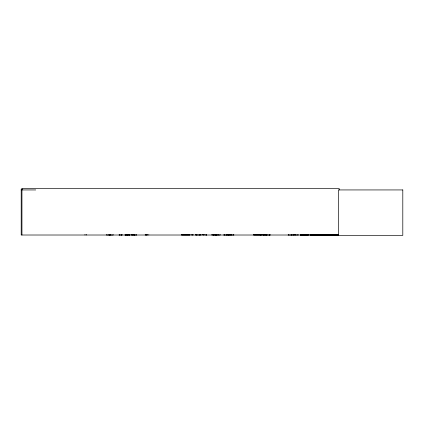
<?xml version="1.0" encoding="UTF-8"?>
<svg xmlns="http://www.w3.org/2000/svg" width="424" height="424" viewBox="0 0 424 424"><rect width="100%" height="100%" fill="white"/><g stroke="black" fill="none" stroke-linecap="round" stroke-linejoin="round"><path stroke-width="0.64" d="M213.463 234.997L213.463 234.636M224.524 234.997L224.524 234.636M329.565 234.997L329.57 234.636M336.38 234.997L336.386 234.636M260.548 234.954L260.575 234.636M195.543 235.013L195.708 234.668M195.703 234.954L195.756 234.636M288.103 235.013L298.263 234.976M223.761 235.013L233.942 234.976M200.95 235.013L200.95 234.636L200.875 234.965M124.926 235.013L129.892 234.965M192.019 234.997L192.353 234.668M338.002 235.002L338.363 234.811L327.323 234.991L338.474 234.991L338.352 234.652M327.826 235.002L327.434 234.811M328.722 235.002L328.992 235.013M336.82 235.002L336.9 234.652M336.9 234.811L337.276 235.013M308.333 235.002L300.16 234.991L308.593 234.991L308.439 234.652M300.722 234.901L300.807 235.002M306.372 235.002L306.473 234.652M309.838 234.991L318.27 234.991L309.891 235.002M310.151 234.991L318.244 235.013M309.997 234.811L310.506 235.013M311.592 234.901L312.112 234.991L311.804 234.991M316.15 234.652L316.05 235.002M316.156 234.811L316.664 235.013M317.878 235.002L317.608 235.013L318.011 235.002M317.963 234.991L318.117 234.652M318.779 234.991L327.211 234.991L318.827 235.002M319.214 235.002L319.426 235.002M320.406 235.002L321.053 234.991L320.533 234.901M324.985 235.002L325.086 234.652M325.372 235.002L325.5 234.901M326.777 235.002L327.058 234.652M265.625 234.965L265.657 234.668L265.689 235.013M327.641 235.002L338.363 234.891M228.345 234.965L228.382 234.668M196.529 234.965L200.912 234.917M196.731 234.965L196.768 234.668M125.17 234.965L125.213 234.668M300.335 234.901L308.418 234.901M302.301 234.901L301.74 234.991L302.386 235.002M318.954 234.901L326.909 235.002M119.017 234.965L122.011 234.965M119.25 234.965L119.292 234.668L119.335 235.013M22.525 189.083L21.2 189.083L21.2 235.013L338.553 235.013M21.2 189.936L35.743 189.936M181.477 234.716L189.968 234.716M253.568 234.716L262.053 234.716M181.461 234.838L189.984 234.827M253.552 234.838L262.074 234.838M136.56 234.997L131.239 234.965M181.467 234.986L189.973 234.986M202.264 234.668L206.668 234.997M253.557 234.986L270.183 234.997M146.338 234.965L146.656 234.636M128.652 234.965L128.663 234.636M128.387 234.954L128.334 234.636M125.658 234.965L125.615 234.668M134.652 234.965L134.609 234.668M206.44 234.965L206.403 234.668M269.775 234.965L269.754 234.668M263.67 234.954L263.643 234.636M306.706 234.991L307.013 234.991L306.478 234.811M229.278 234.976L229.289 234.636M336.534 234.965L336.534 234.636M329.718 234.965L329.713 234.636M231.387 234.965L231.387 234.636M218.816 234.965L218.773 234.636M212 234.965L212 234.636M339.216 189.936L339.216 188.606L21.947 188.606L21.947 235.013M333.227 234.541L333.227 235.013M333.116 234.541L333.116 235.013M332.988 234.541L332.988 235.013M332.877 234.541L332.877 235.013M298.008 234.636L298.008 235.013M295.109 234.541L295.109 235.013M294.94 234.541L294.94 235.013M293.276 234.636L293.276 235.013M293.095 234.636L293.095 235.013M291.431 234.541L291.431 235.013M291.262 234.541L291.262 235.013M288.362 234.636L288.362 235.013M269.945 234.636L269.945 235.013M269.733 234.636L269.733 235.013M266.903 234.541L266.903 235.013M266.717 234.541L266.664 235.013L266.643 234.668M266.452 234.541L266.452 235.013M266.24 234.541L266.24 235.013M264.624 234.636L264.624 235.013M264.067 234.541L264.067 235.013M263.855 234.541L263.855 235.013M263.59 234.541L263.59 235.013M263.405 234.541L263.405 235.013M260.363 234.636L260.363 235.013M233.656 234.636L233.656 235.013M230.969 234.541L230.969 235.013M230.815 234.541L230.815 235.013M228.949 234.636L228.949 235.013M228.907 234.636L228.907 235.013M228.419 234.636L228.419 235.013M228.17 234.541L228.176 235.013L228.091 234.541M227.821 234.541L227.858 235.013M226.893 234.541L226.893 235.013M226.739 234.541L226.739 235.013M224.052 234.636L224.052 235.013M220.284 234.636L220.284 235.013L211.952 234.997L211.952 234.636M216.998 234.541L216.987 235.013M216.759 234.541L216.754 235.013M216.632 234.446L216.632 235.013M215.307 234.446L215.249 235.013M213.622 234.541L213.617 235.013M206.366 234.636L206.366 235.013M203.764 234.541L203.764 235.013M203.621 234.541L203.621 235.013M202.222 234.636L202.222 235.013M199.55 234.541L199.55 235.013M199.407 234.541L199.407 235.013M196.805 234.636L196.805 235.013M196.121 234.541L196.121 235.013M193.18 234.541L193.18 235.013M192.576 234.446L192.576 235.013M192.401 234.636L192.443 235.013M191.251 234.446L191.251 235.013M148.813 234.636L148.813 235.013M147.398 234.636L147.398 235.013M147.038 234.636L147.038 235.013M146.291 234.636L146.291 235.013M146.243 234.636L146.243 235.013M145.792 234.446L145.792 235.013M145.512 234.541L145.506 235.013M145.215 234.636L145.215 235.013M136.21 234.636L136.21 235.013M134.567 234.636L134.567 235.013M134.185 234.541L134.185 235.013M134.09 234.541L134.09 235.013M133.449 234.636L133.449 235.013M132.267 234.541L132.267 235.013M132.145 234.541L132.145 235.013M131.159 234.636L131.159 235.013M129.977 234.636L129.977 235.013M129.336 234.541L129.336 235.013M129.24 234.541L129.24 235.013M127.672 234.541L127.672 235.013M127.555 234.541L127.555 235.013M127.216 234.636L127.216 235.013M126.31 234.541L126.31 235.013M126.209 234.541L126.209 235.013M125.573 234.636L125.573 235.013M125.255 234.636L125.255 235.013M122.101 234.636L122.101 235.013M121.46 234.541L121.46 235.013M121.365 234.541L121.365 235.013M113.213 234.636L113.213 235.013L106.392 234.997L106.398 234.636M110.516 234.541L110.516 235.013M109.917 234.541L109.927 235.013M109.779 234.636L109.779 235.013M109.683 234.541L109.737 235.013M109.058 234.446L109.058 235.013M86.326 234.446L86.326 235.013M85.001 234.446L85.001 235.013M308.057 234.811L308.057 234.811M402.8 189.936L338.469 189.936L338.469 235.394L402.8 235.394L402.8 189.936M215.519 235.013L215.519 234.541L215.487 235.013M214.009 235.013L214.009 234.636L213.988 235.013"/></g></svg>
